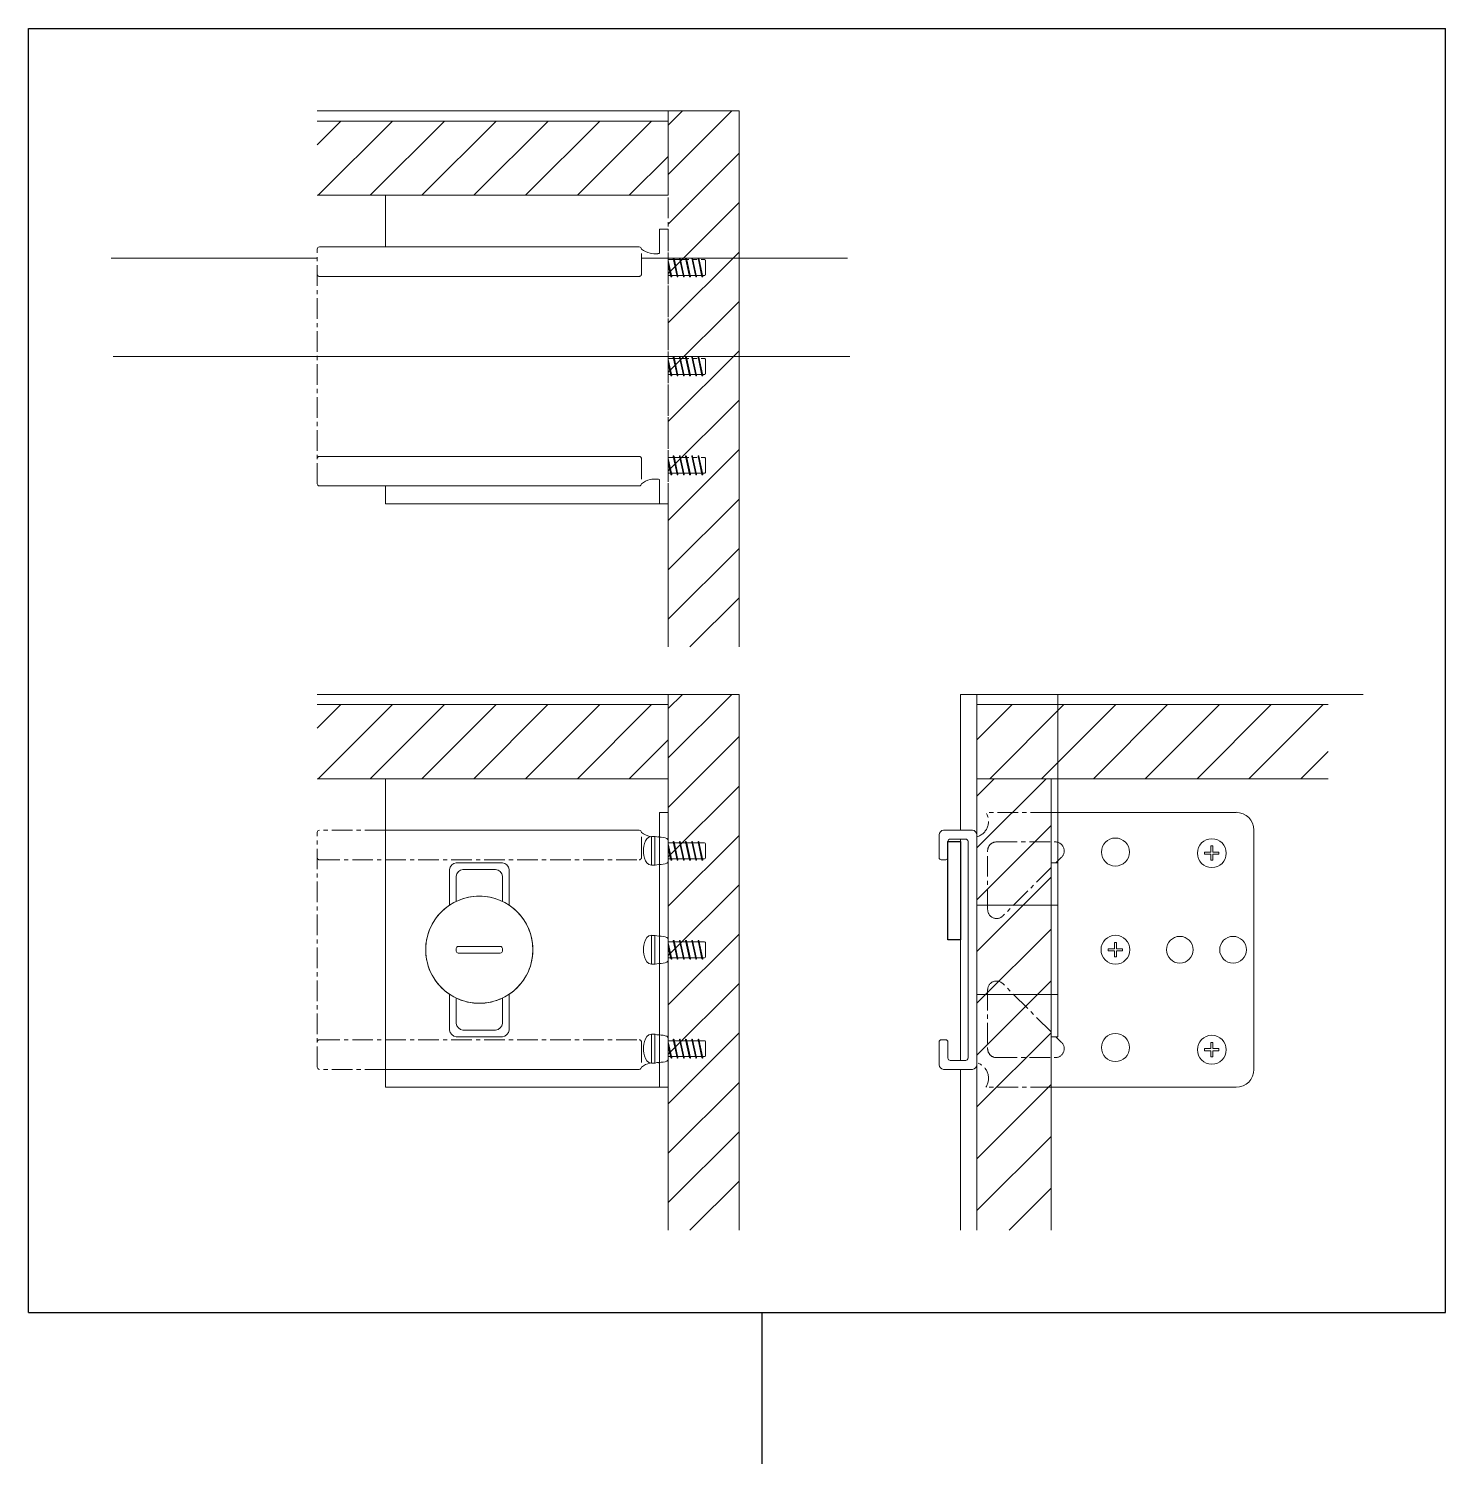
# Model space of a CAD drawing. Header units: millimetres. Extents: x 2179 to 4122, y 1235 to 3124.
# Drawn here: x 2644.3 to 2816.1, y 2950.9 to 3124.1 of the extents above; entities that cross this region are included whole.
import ezdxf

# ---------------------------------------------------------------- set-up
doc = ezdxf.new("R2010")
doc.units = ezdxf.units.MM
doc.linetypes.add('CENTERX2', pattern=[4, 2.5, -0.5, 0.5, -0.5])
for name, color, linetype, lineweight in [('A-FURN', 8, 'Continuous', 18), ('meccanismi', 4, 'Continuous', 18), ('viti', 2, 'Continuous', 18)]:
    doc.layers.add(name, color=color, linetype=linetype, lineweight=lineweight)
doc.layers.add('ingrandimenti', color=6, linetype='Continuous')

msp = doc.modelspace()

# ---------------------------------------------------------------- hatches: boundary and pattern name
at = {"layer": 'A-FURN'}
h = msp.add_hatch(dxfattribs=at)
h.set_pattern_fill('ANSI31', color=256, scale=1.4, angle=180)
h.set_pattern_definition([(225, (11080.786, -11030.671), (3.1430896, -3.1430896), [])])
h.paths.add_polyline_path([(2679.26, 3112.9), (2679.26, 3103.9), (2721.85, 3103.9), (2721.85, 3112.9)])
at = {"layer": 'A-FURN', "linetype": 'CENTERX2'}
h = msp.add_hatch(dxfattribs=at)
h.set_pattern_fill('ANSI31', color=256, scale=1.334375, angle=180)
h.set_pattern_definition([(225, (10688.961, -10729.5983), (2.9957573, -2.9957573), [])])
h.paths.add_polyline_path([(2721.85, 3049.13), (2730.43, 3049.13), (2730.43, 3114.13), (2721.85, 3114.13)])
at = {"layer": 'A-FURN'}
h = msp.add_hatch(dxfattribs=at)
h.set_pattern_fill('ANSI31', color=256, scale=1.4, angle=180)
h.set_pattern_definition([(225, (11080.786, -11101.439), (3.1430896, -3.1430896), [])])
h.paths.add_polyline_path([(2679.26, 3042.13), (2679.26, 3033.13), (2721.85, 3033.13), (2721.85, 3042.13)])
h = msp.add_hatch(dxfattribs=at)
h.set_pattern_fill('ANSI31', color=256, scale=1.334375, angle=180)
h.set_pattern_definition([(225, (10688.961, -10800.3663), (2.9957573, -2.9957573), [])])
h.paths.add_polyline_path([(2721.85, 2978.36), (2730.43, 2978.36), (2730.43, 3043.36), (2721.85, 3043.36)])
h = msp.add_hatch(dxfattribs=at)
h.set_pattern_fill('ANSI31', color=256, scale=1.4, angle=180)
h.set_pattern_definition([(225, (11118.2245, -11101.439), (3.1430896, -3.1430896), [])])
h.paths.add_polyline_path([(2801.88, 3042.13), (2801.88, 3033.13), (2759.29, 3033.13), (2759.29, 3042.13)])
h = msp.add_hatch(dxfattribs=at)
h.set_pattern_fill('ANSI31', color=256, scale=1.4, angle=180)
h.set_pattern_definition([(225, (12279.1225, -11481.2054), (3.1430896, -3.1430896), [])])
h.paths.add_polyline_path([(2759.29, 2978.36), (2768.29, 2978.36), (2768.29, 3033.13), (2759.29, 3033.13)])

# ---------------------------------------------------------------- linework, layer by layer
for p, q in [((2721.85, 3112.9), (2679.26, 3112.9)), ((2721.85, 3114.13), (2730.43, 3114.13)), ((2730.43, 3049.13), (2730.43, 3114.13)), ((2679.26, 3103.9), (2721.85, 3103.9)), ((2687.54, 3097.65), (2687.54, 3103.9)), ((2687.54, 3066.47), (2687.54, 3068.64)), ((2721.85, 3042.13), (2679.26, 3042.13)), ((2721.85, 2978.36), (2721.85, 3043.36)), ((2721.85, 3043.36), (2730.43, 3043.36)), ((2730.43, 2978.36), (2730.43, 3043.36)), ((2757.29, 3043.36), (2759.29, 3043.36)), ((2759.29, 3043.36), (2759.29, 2978.36)), ((2759.29, 3042.13), (2801.88, 3042.13)), ((2679.26, 3033.13), (2721.85, 3033.13)), ((2801.88, 3033.13), (2759.29, 3033.13))]:
    msp.add_line(p, q, dxfattribs=at)
at = {"layer": 'A-FURN', "linetype": 'CENTERX2'}
msp.add_line((2721.85, 3049.13), (2721.85, 3114.13), dxfattribs=at)
at = {"layer": 'A-FURN'}
for points in [[(2679.26, 3114.13), (2721.85, 3114.13)], [(2721.85, 3114.13), (2721.85, 3104.6)], [(2721.85, 3114.13), (2721.85, 3103.9)], [(2687.54, 3066.47), (2721.85, 3066.47)], [(2721.85, 3049.13), (2721.85, 3066.47)], [(2679.26, 3043.36), (2721.85, 3043.36)], [(2721.85, 3043.36), (2721.85, 3033.83)], [(2721.85, 3043.36), (2721.85, 3033.13)], [(2806.12, 3043.36), (2757.29, 3043.36), (2757.29, 3026.88)], [(2801.88, 3043.36), (2759.29, 3043.36)], [(2769.1, 3029.04), (2769.1, 3043.36)], [(2687.54, 3033.13), (2687.54, 2995.71), (2721.85, 2995.71)], [(2768.29, 3033.13), (2768.29, 2978.36)], [(2769.1, 3017.78), (2769.1, 3029.04), (2768.29, 3029.04)], [(2757.29, 3025.8), (2757.29, 2998.95)], [(2768.29, 3017.78), (2759.29, 3017.78)], [(2768.29, 3006.97), (2759.29, 3006.97)], [(2757.29, 2997.87), (2757.29, 2978.36)], [(2721.85, 2978.36), (2721.85, 2995.71)]]:
    msp.add_lwpolyline(points, dxfattribs=at)
at = {"layer": 'Defpoints', "lineweight": 18}
for points in [[(2679.26, 3096.29), (2654.26, 3096.29)], [(2718.6, 3096.29), (2743.6, 3096.29)], [(2718.87, 3084.35), (2654.53, 3084.35)], [(2718.87, 3084.35), (2743.87, 3084.35)]]:
    msp.add_lwpolyline(points, dxfattribs=at)
at = {"layer": 'Defpoints'}
msp.add_lwpolyline([(2755.77, 3025.53), (2757.29, 3025.53), (2757.29, 3013.58), (2755.77, 3013.58), (2755.77, 3025.53)], dxfattribs=at)
at = {"layer": 'ingrandimenti'}
msp.add_line((2644.26, 2968.36), (2816.12, 2968.36), dxfattribs=at)
for points in [[(2644.26, 2968.36), (2644.26, 3124.13), (2816.12, 3124.13)], [(2816.12, 2968.36), (2816.12, 3124.13)], [(2733.23, 2937.35), (2733.23, 2968.36)]]:
    msp.add_lwpolyline(points, dxfattribs=at)
at = {"layer": 'meccanismi'}
for p, q in [((2720.77, 3099.81), (2720.77, 3096.85)), ((2721.85, 3099.81), (2720.77, 3099.81)), ((2721.85, 3099.81), (2720.77, 3099.81)), ((2718.33, 3097.65), (2687.54, 3097.65)), ((2718.33, 3068.64), (2687.54, 3068.64)), ((2720.77, 3069.43), (2720.77, 3066.47)), ((2721.85, 3066.47), (2720.77, 3066.47)), ((2720.77, 3066.47), (2721.85, 3066.47)), ((2720.77, 3029.04), (2720.77, 2998.66)), ((2721.85, 3029.04), (2720.77, 3029.04)), ((2721.85, 3029.04), (2720.77, 3029.04)), ((2721.85, 2995.71), (2721.85, 3029.04)), ((2790.72, 3029.04), (2768.29, 3029.04)), ((2718.33, 3026.88), (2687.54, 3026.88)), ((2754.69, 3023.56), (2754.69, 3026.34)), ((2758.75, 3026.88), (2755.23, 3026.88)), ((2758.75, 3026.88), (2756.58, 3026.88)), ((2759.29, 2998.41), (2759.29, 3026.34)), ((2792.89, 3012.38), (2792.89, 3026.88)), ((2755.77, 3023.56), (2755.77, 3025.53)), ((2756.04, 3025.8), (2757.94, 3025.8)), ((2758.21, 2999.22), (2758.21, 3025.53)), ((2755.5, 3023.29), (2754.96, 3023.29)), ((2754.96, 3023.29), (2755.5, 3023.29)), ((2695.32, 3022.12), (2695.32, 3017.78)), ((2696.14, 3021.31), (2696.14, 3018.24)), ((2701.73, 3021.31), (2701.73, 3018.24)), ((2702.54, 3022.12), (2702.54, 3017.78)), ((2698.93, 3012.78), (2696.38, 3012.78)), ((2698.93, 3012.78), (2701.48, 3012.78)), ((2792.89, 3012.38), (2792.89, 2997.87)), ((2695.32, 3002.63), (2695.32, 3006.97)), ((2696.14, 3003.44), (2696.14, 3006.51)), ((2701.73, 3003.44), (2701.73, 3006.51)), ((2702.54, 3002.63), (2702.54, 3006.97)), ((2754.69, 3001.19), (2754.69, 2998.41)), ((2755.5, 3001.46), (2754.96, 3001.46)), ((2754.96, 3001.46), (2755.5, 3001.46)), ((2755.77, 3001.19), (2755.77, 2999.22)), ((2720.77, 2998.66), (2720.77, 2995.71)), ((2756.04, 2998.95), (2757.94, 2998.95)), ((2718.33, 2997.87), (2687.54, 2997.87)), ((2758.75, 2997.87), (2755.23, 2997.87)), ((2721.85, 2995.71), (2720.77, 2995.71)), ((2720.77, 2995.71), (2721.85, 2995.71)), ((2790.72, 2995.71), (2768.29, 2995.71))]:
    msp.add_line(p, q, dxfattribs=at)
at = {"layer": 'meccanismi', "linetype": 'CENTERX2'}
msp.add_line((2721.85, 3066.47), (2721.85, 3099.81), dxfattribs=at)
for points in [[(2679.26, 3068.91), (2679.26, 3097.38)], [(2718.6, 3094.33), (2718.6, 3097.38)], [(2718.6, 3071.96), (2718.6, 3068.91)], [(2768.29, 3029.04), (2760.37, 3029.04)], [(2679.26, 2998.14), (2679.26, 3026.61)], [(2687.54, 3026.88), (2679.53, 3026.88)], [(2718.6, 3023.56), (2718.6, 3026.61)], [(2679.53, 3023.29), (2718.33, 3023.29)], [(2679.53, 3001.46), (2718.33, 3001.46)], [(2718.6, 3001.19), (2718.6, 2998.14)], [(2687.54, 2997.87), (2679.53, 2997.87)], [(2768.29, 2995.71), (2760.37, 2995.71)]]:
    msp.add_lwpolyline(points, dxfattribs=at)
at = {"layer": 'meccanismi'}
for points in [[(2687.54, 3097.65), (2679.53, 3097.65)], [(2679.53, 3094.06), (2718.33, 3094.06)], [(2679.53, 3072.23), (2718.33, 3072.23)], [(2687.54, 3068.64), (2679.53, 3068.64)], [(2701.73, 3022.93), (2696.14, 3022.93)], [(2768.29, 3001.82), (2768.29, 3022.93)], [(2768.29, 3022.93), (2769.1, 3022.93), (2769.1, 3001.82), (2768.29, 3001.82)], [(2700.91, 3022.12), (2696.95, 3022.12)], [(2768.29, 3017.78), (2769.1, 3017.78)], [(2696.14, 3012.54), (2696.14, 3012.21)], [(2701.73, 3012.54), (2701.73, 3012.21)], [(2698.93, 3011.97), (2696.38, 3011.97)], [(2698.93, 3011.97), (2701.48, 3011.97)], [(2768.29, 3006.97), (2769.1, 3006.97)], [(2700.91, 3002.63), (2696.95, 3002.63)], [(2701.73, 3001.82), (2696.14, 3001.82)], [(2768.29, 3001.82), (2769.1, 3001.82)], [(2769.1, 3001.82), (2768.29, 3001.82)]]:
    msp.add_lwpolyline(points, dxfattribs=at)
at = {"layer": 'meccanismi', "linetype": 'CENTERX2'}
for points in [[(2768.29, 3022.34), (2762.43, 3016.48, -0.668179), (2760.59, 3017.25), (2760.59, 3024.38, -0.414214), (2761.67, 3025.46), (2768.8, 3025.46, -0.668179), (2769.56, 3023.61), (2768.88, 3022.93)], [(2768.29, 3002.41), (2762.43, 3008.27, 0.668179), (2760.59, 3007.51), (2760.59, 3000.38, 0.414214), (2761.67, 2999.29), (2768.8, 2999.29, 0.668179), (2769.56, 3001.14), (2768.88, 3001.82)]]:
    msp.add_lwpolyline(points, format="xyb", dxfattribs=at)
at = {"layer": 'meccanismi'}
for centre, radius in [((2776.09, 3024.23), 1.7), ((2698.93, 3012.38), 6.5), ((2776.09, 3000.52), 1.7)]:
    msp.add_circle(centre, radius, dxfattribs=at)
for centre, radius, start, end in [((2720.25, 3099.47), 2.66, 231.7402, 256.7654), ((2720.25, 3099.47), 2.66, 276.8741, 281.1484), ((2720.25, 3066.82), 2.66, 78.8513, 83.0788), ((2720.25, 3066.82), 2.66, 103.2348, 128.2606), ((2790.72, 3026.88), 2.17, 0, 90), ((2720.25, 3028.7), 2.66, 231.7402, 256.7654), ((2720.25, 3028.7), 2.66, 276.8741, 281.1484), ((2698.93, 3012.38), 6.5, 123.7297, 236.2703), ((2698.93, 3012.38), 6.5, 64.5149, 115.4851), ((2698.93, 3012.38), 6.5, 108.21, 115.4851), ((2698.93, 3012.38), 6.5, 303.7297, 56.2703), ((2783.9, 3012.38), 1.62, 0, 180), ((2783.9, 3012.38), 1.62, 180, 0), ((2790.36, 3012.38), 1.62, 0, 180), ((2790.36, 3012.38), 1.62, 180, 0), ((2698.93, 3012.38), 6.5, 244.5149, 295.4851), ((2698.93, 3012.38), 6.5, 244.5149, 251.79), ((2720.25, 2996.05), 2.66, 103.2348, 128.2606), ((2720.25, 2996.05), 2.66, 78.8513, 83.0788), ((2790.72, 2997.87), 2.17, 270, 0)]:
    msp.add_arc(centre, radius, start, end, dxfattribs=at)
at = {"layer": 'meccanismi', "linetype": 'CENTERX2'}
for centre, start, end in [((2758.75, 3027.96), 286.0939, 33.6806), ((2758.75, 2996.79), 326.3194, 73.9061)]:
    msp.add_arc(centre, 1.95, start, end, dxfattribs=at)
at = {"layer": 'meccanismi'}
for points in [[(2679.26, 3097.38), (2679.26, 3097.5), (2679.4, 3097.65), (2679.53, 3097.65)], [(2718.6, 3097.38), (2718.6, 3097.5), (2718.46, 3097.65), (2718.33, 3097.65)], [(2720.57, 3096.82), (2720.26, 3096.79), (2719.95, 3096.8), (2719.64, 3096.88)], [(2679.26, 3071.96), (2679.26, 3072.08), (2679.4, 3072.23), (2679.53, 3072.23)], [(2719.64, 3069.41), (2719.95, 3069.48), (2720.27, 3069.5), (2720.57, 3069.46)], [(2679.53, 3068.64), (2679.4, 3068.64), (2679.26, 3068.78), (2679.26, 3068.91)], [(2718.33, 3068.64), (2718.46, 3068.64), (2718.6, 3068.78), (2718.6, 3068.91)], [(2679.26, 3026.61), (2679.26, 3026.74), (2679.4, 3026.88), (2679.53, 3026.88)], [(2718.6, 3026.61), (2718.6, 3026.74), (2718.46, 3026.88), (2718.33, 3026.88)], [(2755.23, 3026.88), (2754.98, 3026.88), (2754.69, 3026.59), (2754.69, 3026.34)], [(2759.29, 3026.34), (2759.29, 3026.59), (2759, 3026.88), (2758.75, 3026.88)], [(2755.77, 3025.53), (2755.77, 3025.65), (2755.91, 3025.8), (2756.04, 3025.8)], [(2758.21, 3025.53), (2758.21, 3025.65), (2758.06, 3025.8), (2757.94, 3025.8)], [(2696.14, 3022.93), (2695.75, 3022.93), (2695.32, 3022.5), (2695.32, 3022.12)], [(2701.73, 3022.93), (2702.11, 3022.93), (2702.54, 3022.5), (2702.54, 3022.12)], [(2754.96, 3023.29), (2754.83, 3023.29), (2754.69, 3023.44), (2754.69, 3023.56)], [(2755.77, 3023.56), (2755.77, 3023.44), (2755.63, 3023.29), (2755.5, 3023.29)], [(2696.95, 3022.12), (2696.56, 3022.12), (2696.14, 3021.69), (2696.14, 3021.31)], [(2700.91, 3022.12), (2701.3, 3022.12), (2701.73, 3021.69), (2701.73, 3021.31)], [(2696.14, 3012.54), (2696.14, 3012.65), (2696.26, 3012.78), (2696.38, 3012.78)], [(2701.73, 3012.54), (2701.73, 3012.65), (2701.6, 3012.78), (2701.48, 3012.78)], [(2696.14, 3012.21), (2696.14, 3012.1), (2696.26, 3011.97), (2696.38, 3011.97)], [(2701.73, 3012.21), (2701.73, 3012.1), (2701.6, 3011.97), (2701.48, 3011.97)], [(2696.14, 3001.82), (2695.75, 3001.82), (2695.32, 3002.25), (2695.32, 3002.63)], [(2696.95, 3002.63), (2696.56, 3002.63), (2696.14, 3003.06), (2696.14, 3003.44)], [(2700.91, 3002.63), (2701.3, 3002.63), (2701.73, 3003.06), (2701.73, 3003.44)], [(2701.73, 3001.82), (2702.11, 3001.82), (2702.54, 3002.25), (2702.54, 3002.63)], [(2754.96, 3001.46), (2754.83, 3001.46), (2754.69, 3001.32), (2754.69, 3001.19)], [(2755.77, 3001.19), (2755.77, 3001.32), (2755.63, 3001.46), (2755.5, 3001.46)], [(2755.77, 2999.22), (2755.77, 2999.1), (2755.91, 2998.95), (2756.04, 2998.95)], [(2758.21, 2999.22), (2758.21, 2999.1), (2758.06, 2998.95), (2757.94, 2998.95)], [(2679.53, 2997.87), (2679.4, 2997.87), (2679.26, 2998.01), (2679.26, 2998.14)], [(2718.33, 2997.87), (2718.46, 2997.87), (2718.6, 2998.01), (2718.6, 2998.14)], [(2755.23, 2997.87), (2754.98, 2997.87), (2754.69, 2998.16), (2754.69, 2998.41)], [(2759.29, 2998.41), (2759.29, 2998.16), (2759, 2997.87), (2758.75, 2997.87)]]:
    msp.add_open_spline(points, degree=3, dxfattribs=at)
at = {"layer": 'meccanismi', "linetype": 'CENTERX2'}
for points in [[(2679.53, 3094.06), (2679.4, 3094.06), (2679.26, 3094.2), (2679.26, 3094.33)], [(2718.33, 3094.06), (2718.46, 3094.06), (2718.6, 3094.2), (2718.6, 3094.33)], [(2718.6, 3071.96), (2718.6, 3072.08), (2718.46, 3072.23), (2718.33, 3072.23)], [(2679.53, 3023.29), (2679.4, 3023.29), (2679.26, 3023.44), (2679.26, 3023.56)], [(2718.33, 3023.29), (2718.46, 3023.29), (2718.6, 3023.44), (2718.6, 3023.56)], [(2679.26, 3001.19), (2679.26, 3001.32), (2679.4, 3001.46), (2679.53, 3001.46)], [(2718.6, 3001.19), (2718.6, 3001.32), (2718.46, 3001.46), (2718.33, 3001.46)]]:
    msp.add_open_spline(points, degree=3, dxfattribs=at)
at = {"layer": 'viti', "linetype": 'CENTERX2'}
for p, q in [((2721.85, 3093.93), (2721.85, 3096.36)), ((2721.85, 3096.11), (2726.25, 3096.11)), ((2721.85, 3095.99), (2722.27, 3094.03)), ((2721.85, 3095.52), (2722.17, 3094.03)), ((2722.45, 3096.26), (2722.92, 3094.03)), ((2722.55, 3096.26), (2723.02, 3094.03)), ((2723.2, 3096.26), (2723.68, 3094.03)), ((2723.3, 3096.26), (2723.78, 3094.03)), ((2723.95, 3096.26), (2724.43, 3094.03)), ((2724.05, 3096.26), (2724.53, 3094.03)), ((2724.7, 3096.26), (2725.18, 3094.03)), ((2724.8, 3096.26), (2725.28, 3094.03)), ((2725.46, 3096.26), (2725.93, 3094.03)), ((2725.56, 3096.26), (2726.03, 3094.03)), ((2726.35, 3094.28), (2726.35, 3096.01)), ((2721.85, 3094.18), (2726.25, 3094.18)), ((2722.24, 3094.18), (2722.89, 3094.18)), ((2722.99, 3094.18), (2723.64, 3094.18)), ((2723.74, 3094.18), (2724.4, 3094.18)), ((2724.5, 3094.18), (2725.15, 3094.18)), ((2725.25, 3094.18), (2725.9, 3094.18)), ((2721.85, 3081.93), (2721.85, 3084.36)), ((2721.85, 3084.11), (2726.25, 3084.11)), ((2721.85, 3083.99), (2722.27, 3082.03)), ((2721.85, 3083.52), (2722.17, 3082.03)), ((2722.45, 3084.26), (2722.92, 3082.03)), ((2722.55, 3084.26), (2723.02, 3082.03)), ((2723.2, 3084.26), (2723.68, 3082.03)), ((2723.3, 3084.26), (2723.78, 3082.03)), ((2723.95, 3084.26), (2724.43, 3082.03)), ((2724.05, 3084.26), (2724.53, 3082.03)), ((2724.7, 3084.26), (2725.18, 3082.03)), ((2724.8, 3084.26), (2725.28, 3082.03)), ((2725.46, 3084.26), (2725.93, 3082.03)), ((2725.56, 3084.26), (2726.03, 3082.03)), ((2726.35, 3082.28), (2726.35, 3084.01)), ((2721.85, 3082.18), (2726.25, 3082.18)), ((2722.24, 3082.18), (2722.89, 3082.18)), ((2722.99, 3082.18), (2723.64, 3082.18)), ((2723.74, 3082.18), (2724.4, 3082.18)), ((2724.5, 3082.18), (2725.15, 3082.18)), ((2725.25, 3082.18), (2725.9, 3082.18)), ((2721.85, 3069.93), (2721.85, 3072.36)), ((2721.85, 3072.11), (2726.25, 3072.11)), ((2721.85, 3071.99), (2722.27, 3070.03)), ((2721.85, 3071.52), (2722.17, 3070.03)), ((2722.45, 3072.26), (2722.92, 3070.03)), ((2722.55, 3072.26), (2723.02, 3070.03)), ((2723.2, 3072.26), (2723.68, 3070.03)), ((2723.3, 3072.26), (2723.78, 3070.03)), ((2723.95, 3072.26), (2724.43, 3070.03)), ((2724.05, 3072.26), (2724.53, 3070.03)), ((2724.7, 3072.26), (2725.18, 3070.03)), ((2724.8, 3072.26), (2725.28, 3070.03)), ((2725.46, 3072.26), (2725.93, 3070.03)), ((2725.56, 3072.26), (2726.03, 3070.03)), ((2726.35, 3070.28), (2726.35, 3072.01)), ((2721.85, 3070.18), (2726.25, 3070.18)), ((2722.24, 3070.18), (2722.89, 3070.18)), ((2722.99, 3070.18), (2723.64, 3070.18)), ((2723.74, 3070.18), (2724.4, 3070.18)), ((2724.5, 3070.18), (2725.15, 3070.18)), ((2725.25, 3070.18), (2725.9, 3070.18))]:
    msp.add_line(p, q, dxfattribs=at)
at = {"layer": 'viti'}
for p, q in [((2720.25, 3026.12), (2719.81, 3026.13)), ((2719.81, 3022.63), (2719.81, 3026.12)), ((2720.23, 3022.63), (2720.23, 3026.12)), ((2721.85, 3023.16), (2721.85, 3025.59)), ((2721.85, 3025.34), (2726.25, 3025.34)), ((2721.85, 3025.22), (2722.27, 3023.26)), ((2721.85, 3024.75), (2722.17, 3023.26)), ((2722.45, 3025.49), (2722.92, 3023.26)), ((2722.55, 3025.49), (2723.02, 3023.26)), ((2723.2, 3025.49), (2723.68, 3023.26)), ((2723.3, 3025.49), (2723.78, 3023.26)), ((2723.95, 3025.49), (2724.43, 3023.26)), ((2724.05, 3025.49), (2724.53, 3023.26)), ((2724.7, 3025.49), (2725.18, 3023.26)), ((2724.8, 3025.49), (2725.28, 3023.26)), ((2725.46, 3025.49), (2725.93, 3023.26)), ((2725.56, 3025.49), (2726.03, 3023.26)), ((2726.35, 3023.51), (2726.35, 3025.24)), ((2787.65, 3024.23), (2787.65, 3024.98)), ((2787.9, 3024.23), (2787.9, 3024.98)), ((2721.85, 3023.41), (2726.25, 3023.41)), ((2722.24, 3023.41), (2722.89, 3023.41)), ((2722.99, 3023.41), (2723.64, 3023.41)), ((2723.74, 3023.41), (2724.4, 3023.41)), ((2724.5, 3023.41), (2725.15, 3023.41)), ((2725.25, 3023.41), (2725.9, 3023.41)), ((2786.9, 3024.23), (2787.65, 3024.23)), ((2786.9, 3023.98), (2787.65, 3023.98)), ((2787.65, 3023.23), (2787.65, 3023.98)), ((2787.9, 3024.23), (2788.65, 3024.23)), ((2787.9, 3023.23), (2787.9, 3023.98)), ((2787.9, 3023.98), (2788.65, 3023.98)), ((2720.21, 3022.62), (2719.81, 3022.63)), ((2719.81, 3010.63), (2719.81, 3014.12)), ((2720.25, 3014.12), (2719.81, 3014.12)), ((2720.23, 3010.63), (2720.23, 3014.12)), ((2721.85, 3011.16), (2721.85, 3013.59)), ((2721.85, 3013.34), (2726.25, 3013.34)), ((2721.85, 3013.22), (2722.27, 3011.26)), ((2721.85, 3012.75), (2722.17, 3011.26)), ((2722.45, 3013.49), (2722.92, 3011.26)), ((2722.55, 3013.49), (2723.02, 3011.26)), ((2723.2, 3013.49), (2723.68, 3011.26)), ((2723.3, 3013.49), (2723.78, 3011.26)), ((2723.95, 3013.49), (2724.43, 3011.26)), ((2724.05, 3013.49), (2724.53, 3011.26)), ((2724.7, 3013.49), (2725.18, 3011.26)), ((2724.8, 3013.49), (2725.28, 3011.26)), ((2725.46, 3013.49), (2725.93, 3011.26)), ((2725.56, 3013.49), (2726.03, 3011.26)), ((2726.35, 3011.51), (2726.35, 3013.24)), ((2775.21, 3012.5), (2775.96, 3012.5)), ((2775.96, 3012.5), (2775.96, 3013.25)), ((2776.21, 3012.5), (2776.21, 3013.25)), ((2776.21, 3012.5), (2776.96, 3012.5)), ((2720.21, 3010.63), (2719.81, 3010.63)), ((2721.85, 3011.41), (2726.25, 3011.41)), ((2722.24, 3011.41), (2722.89, 3011.41)), ((2722.99, 3011.41), (2723.64, 3011.41)), ((2723.74, 3011.41), (2724.4, 3011.41)), ((2724.5, 3011.41), (2725.15, 3011.41)), ((2725.25, 3011.41), (2725.9, 3011.41)), ((2775.21, 3012.25), (2775.96, 3012.25)), ((2775.96, 3011.5), (2775.96, 3012.25)), ((2776.21, 3011.5), (2776.21, 3012.25)), ((2776.21, 3012.25), (2776.96, 3012.25)), ((2719.81, 2998.63), (2719.81, 3002.13)), ((2720.25, 3002.12), (2719.81, 3002.13)), ((2720.23, 2998.63), (2720.23, 3002.12)), ((2721.85, 2999.16), (2721.85, 3001.59)), ((2721.85, 3001.34), (2726.25, 3001.34)), ((2721.85, 3001.22), (2722.27, 2999.26)), ((2721.85, 3000.75), (2722.17, 2999.26)), ((2722.45, 3001.49), (2722.92, 2999.26)), ((2722.55, 3001.49), (2723.02, 2999.26)), ((2723.2, 3001.49), (2723.68, 2999.26)), ((2723.3, 3001.49), (2723.78, 2999.26)), ((2723.95, 3001.49), (2724.43, 2999.26)), ((2724.05, 3001.49), (2724.53, 2999.26)), ((2724.7, 3001.49), (2725.18, 2999.26)), ((2724.8, 3001.49), (2725.28, 2999.26)), ((2725.46, 3001.49), (2725.93, 2999.26)), ((2725.56, 3001.49), (2726.03, 2999.26)), ((2726.35, 2999.51), (2726.35, 3001.24)), ((2786.9, 3000.38), (2787.65, 3000.38)), ((2787.65, 3000.38), (2787.65, 3001.13)), ((2787.9, 3000.38), (2787.9, 3001.13)), ((2787.9, 3000.38), (2788.65, 3000.38)), ((2720.21, 2998.63), (2719.81, 2998.63)), ((2721.85, 2999.41), (2726.25, 2999.41)), ((2722.24, 2999.41), (2722.89, 2999.41)), ((2722.99, 2999.41), (2723.64, 2999.41)), ((2723.74, 2999.41), (2724.4, 2999.41)), ((2724.5, 2999.41), (2725.15, 2999.41)), ((2725.25, 2999.41), (2725.9, 2999.41)), ((2786.9, 3000.13), (2787.65, 3000.13)), ((2787.65, 2999.38), (2787.65, 3000.13)), ((2787.9, 2999.38), (2787.9, 3000.13)), ((2787.9, 3000.13), (2788.65, 3000.13))]:
    msp.add_line(p, q, dxfattribs=at)
for points in [[(2787.65, 3024.23), (2787.65, 3024.98), (2787.9, 3024.98)], [(2787.65, 3024.23), (2786.9, 3024.23), (2786.9, 3023.98)], [(2787.65, 3023.98), (2787.65, 3023.23), (2787.9, 3023.23)], [(2787.9, 3024.23), (2788.65, 3024.23), (2788.65, 3023.98)], [(2775.96, 3012.5), (2775.21, 3012.5), (2775.21, 3012.25)], [(2775.96, 3012.5), (2775.96, 3013.25), (2776.21, 3013.25)], [(2776.21, 3012.5), (2776.96, 3012.5), (2776.96, 3012.25)], [(2775.96, 3012.25), (2775.96, 3011.5), (2776.21, 3011.5)], [(2787.65, 3000.38), (2786.9, 3000.38), (2786.9, 3000.13)], [(2787.65, 3000.38), (2787.65, 3001.13), (2787.9, 3001.13)], [(2787.9, 3000.38), (2788.65, 3000.38), (2788.65, 3000.13)], [(2787.65, 3000.13), (2787.65, 2999.38), (2787.9, 2999.38)]]:
    msp.add_lwpolyline(points, dxfattribs=at)
for centre in [(2787.78, 3024.1), (2776.09, 3012.38), (2787.78, 3000.25)]:
    msp.add_circle(centre, 1.75, dxfattribs=at)
at = {"layer": 'viti', "linetype": 'CENTERX2'}
for centre, start, end in [((2726.25, 3096.01), 0, 90), ((2726.25, 3094.28), 270, 0), ((2726.25, 3084.01), 0, 90), ((2726.25, 3082.28), 270, 0), ((2726.25, 3072.01), 0, 90), ((2726.25, 3070.28), 270, 0)]:
    msp.add_arc(centre, 0.1, start, end, dxfattribs=at)
at = {"layer": 'viti'}
for centre, start, end in [((2726.25, 3025.24), 0, 90), ((2726.25, 3023.51), 270, 0), ((2720.21, 3022.72), 270, 288.2952), ((2726.25, 3013.24), 0, 90), ((2720.21, 3010.73), 270, 288.2952), ((2726.25, 3011.51), 270, 0), ((2726.25, 3001.24), 0, 90), ((2720.21, 2998.73), 270, 288.2952), ((2726.25, 2999.51), 270, 0)]:
    msp.add_arc(centre, 0.1, start, end, dxfattribs=at)
at = {"layer": 'viti', "linetype": 'CENTERX2'}
for points in [[(2722.55, 3096.26), (2722.54, 3096.29), (2722.44, 3096.29), (2722.45, 3096.26)], [(2723.3, 3096.26), (2723.29, 3096.29), (2723.19, 3096.29), (2723.2, 3096.26)], [(2724.05, 3096.26), (2724.04, 3096.29), (2723.94, 3096.29), (2723.95, 3096.26)], [(2724.8, 3096.26), (2724.8, 3096.29), (2724.7, 3096.29), (2724.7, 3096.26)], [(2725.56, 3096.26), (2725.55, 3096.29), (2725.45, 3096.29), (2725.46, 3096.26)], [(2721.85, 3093.93), (2721.85, 3093.93), (2721.85, 3093.93), (2721.85, 3093.93)], [(2722.27, 3094.03), (2722.28, 3093.99), (2722.18, 3093.99), (2722.17, 3094.03)], [(2723.02, 3094.03), (2723.03, 3093.99), (2722.93, 3093.99), (2722.92, 3094.03)], [(2723.78, 3094.03), (2723.78, 3093.99), (2723.68, 3093.99), (2723.68, 3094.03)], [(2724.53, 3094.03), (2724.54, 3093.99), (2724.44, 3093.99), (2724.43, 3094.03)], [(2725.28, 3094.03), (2725.29, 3093.99), (2725.19, 3093.99), (2725.18, 3094.03)], [(2726.03, 3094.03), (2726.04, 3093.99), (2725.94, 3093.99), (2725.93, 3094.03)], [(2722.55, 3084.26), (2722.54, 3084.29), (2722.44, 3084.29), (2722.45, 3084.26)], [(2723.3, 3084.26), (2723.29, 3084.29), (2723.19, 3084.29), (2723.2, 3084.26)], [(2724.05, 3084.26), (2724.04, 3084.29), (2723.94, 3084.29), (2723.95, 3084.26)], [(2724.8, 3084.26), (2724.8, 3084.29), (2724.7, 3084.29), (2724.7, 3084.26)], [(2725.56, 3084.26), (2725.55, 3084.29), (2725.45, 3084.29), (2725.46, 3084.26)], [(2721.85, 3081.93), (2721.85, 3081.93), (2721.85, 3081.93), (2721.85, 3081.93)], [(2722.27, 3082.03), (2722.28, 3081.99), (2722.18, 3081.99), (2722.17, 3082.03)], [(2723.02, 3082.03), (2723.03, 3081.99), (2722.93, 3081.99), (2722.92, 3082.03)], [(2723.78, 3082.03), (2723.78, 3081.99), (2723.68, 3081.99), (2723.68, 3082.03)], [(2724.53, 3082.03), (2724.54, 3081.99), (2724.44, 3081.99), (2724.43, 3082.03)], [(2725.28, 3082.03), (2725.29, 3081.99), (2725.19, 3081.99), (2725.18, 3082.03)], [(2726.03, 3082.03), (2726.04, 3081.99), (2725.94, 3081.99), (2725.93, 3082.03)], [(2722.55, 3072.26), (2722.54, 3072.29), (2722.44, 3072.29), (2722.45, 3072.26)], [(2723.3, 3072.26), (2723.29, 3072.29), (2723.19, 3072.29), (2723.2, 3072.26)], [(2724.05, 3072.26), (2724.04, 3072.29), (2723.94, 3072.29), (2723.95, 3072.26)], [(2724.8, 3072.26), (2724.8, 3072.29), (2724.7, 3072.29), (2724.7, 3072.26)], [(2725.56, 3072.26), (2725.55, 3072.29), (2725.45, 3072.29), (2725.46, 3072.26)], [(2722.27, 3070.03), (2722.28, 3069.99), (2722.18, 3069.99), (2722.17, 3070.03)], [(2723.02, 3070.03), (2723.03, 3069.99), (2722.93, 3069.99), (2722.92, 3070.03)], [(2723.78, 3070.03), (2723.78, 3069.99), (2723.68, 3069.99), (2723.68, 3070.03)], [(2724.53, 3070.03), (2724.54, 3069.99), (2724.44, 3069.99), (2724.43, 3070.03)], [(2725.28, 3070.03), (2725.29, 3069.99), (2725.19, 3069.99), (2725.18, 3070.03)], [(2726.03, 3070.03), (2726.04, 3069.99), (2725.94, 3069.99), (2725.93, 3070.03)]]:
    msp.add_open_spline(points, degree=3, dxfattribs=at)
at = {"layer": 'viti'}
for points in [[(2720.25, 3026.12), (2720.78, 3025.94), (2721.85, 3026.15), (2721.85, 3025.59)], [(2718.85, 3024.38), (2718.85, 3024.38), (2718.83, 3026.12), (2719.81, 3026.13)], [(2722.55, 3025.49), (2722.54, 3025.52), (2722.44, 3025.52), (2722.45, 3025.49)], [(2723.3, 3025.49), (2723.29, 3025.52), (2723.19, 3025.52), (2723.2, 3025.49)], [(2724.05, 3025.49), (2724.04, 3025.52), (2723.94, 3025.52), (2723.95, 3025.49)], [(2724.8, 3025.49), (2724.8, 3025.52), (2724.7, 3025.52), (2724.7, 3025.49)], [(2725.56, 3025.49), (2725.55, 3025.52), (2725.45, 3025.52), (2725.46, 3025.49)], [(2718.85, 3024.38), (2718.85, 3024.38), (2718.83, 3022.63), (2719.81, 3022.63)], [(2721.85, 3023.16), (2721.85, 3022.6), (2720.78, 3022.81), (2720.25, 3022.63)], [(2722.27, 3023.26), (2722.28, 3023.23), (2722.18, 3023.23), (2722.17, 3023.26)], [(2723.02, 3023.26), (2723.03, 3023.23), (2722.93, 3023.23), (2722.92, 3023.26)], [(2723.78, 3023.26), (2723.78, 3023.23), (2723.68, 3023.23), (2723.68, 3023.26)], [(2724.53, 3023.26), (2724.54, 3023.23), (2724.44, 3023.23), (2724.43, 3023.26)], [(2725.28, 3023.26), (2725.29, 3023.23), (2725.19, 3023.23), (2725.18, 3023.26)], [(2726.03, 3023.26), (2726.04, 3023.23), (2725.94, 3023.23), (2725.93, 3023.26)], [(2718.85, 3012.38), (2718.85, 3012.38), (2718.83, 3014.12), (2719.81, 3014.13)], [(2720.25, 3014.12), (2720.78, 3013.94), (2721.85, 3014.15), (2721.85, 3013.59)], [(2718.85, 3012.38), (2718.85, 3012.38), (2718.83, 3010.63), (2719.81, 3010.63)], [(2722.55, 3013.49), (2722.54, 3013.52), (2722.44, 3013.52), (2722.45, 3013.49)], [(2723.3, 3013.49), (2723.29, 3013.52), (2723.19, 3013.52), (2723.2, 3013.49)], [(2724.05, 3013.49), (2724.04, 3013.52), (2723.94, 3013.52), (2723.95, 3013.49)], [(2724.8, 3013.49), (2724.8, 3013.52), (2724.7, 3013.52), (2724.7, 3013.49)], [(2725.56, 3013.49), (2725.55, 3013.52), (2725.45, 3013.52), (2725.46, 3013.49)], [(2721.85, 3011.16), (2721.85, 3010.6), (2720.78, 3010.81), (2720.25, 3010.63)], [(2722.27, 3011.26), (2722.28, 3011.23), (2722.18, 3011.23), (2722.17, 3011.26)], [(2723.02, 3011.26), (2723.03, 3011.23), (2722.93, 3011.23), (2722.92, 3011.26)], [(2723.78, 3011.26), (2723.78, 3011.23), (2723.68, 3011.23), (2723.68, 3011.26)], [(2724.53, 3011.26), (2724.54, 3011.23), (2724.44, 3011.23), (2724.43, 3011.26)], [(2725.28, 3011.26), (2725.29, 3011.23), (2725.19, 3011.23), (2725.18, 3011.26)], [(2726.03, 3011.26), (2726.04, 3011.23), (2725.94, 3011.23), (2725.93, 3011.26)], [(2718.85, 3000.38), (2718.85, 3000.38), (2718.83, 3002.13), (2719.81, 3002.13)], [(2720.25, 3002.12), (2720.78, 3001.94), (2721.85, 3002.15), (2721.85, 3001.59)], [(2718.85, 3000.38), (2718.85, 3000.38), (2718.83, 2998.63), (2719.81, 2998.63)], [(2722.55, 3001.49), (2722.54, 3001.52), (2722.44, 3001.52), (2722.45, 3001.49)], [(2723.3, 3001.49), (2723.29, 3001.52), (2723.19, 3001.52), (2723.2, 3001.49)], [(2724.05, 3001.49), (2724.04, 3001.52), (2723.94, 3001.52), (2723.95, 3001.49)], [(2724.8, 3001.49), (2724.8, 3001.52), (2724.7, 3001.52), (2724.7, 3001.49)], [(2725.56, 3001.49), (2725.55, 3001.52), (2725.45, 3001.52), (2725.46, 3001.49)], [(2721.85, 2999.16), (2721.85, 2998.6), (2720.78, 2998.81), (2720.25, 2998.63)], [(2722.27, 2999.26), (2722.28, 2999.23), (2722.18, 2999.23), (2722.17, 2999.26)], [(2723.02, 2999.26), (2723.03, 2999.23), (2722.93, 2999.23), (2722.92, 2999.26)], [(2723.78, 2999.26), (2723.78, 2999.23), (2723.68, 2999.23), (2723.68, 2999.26)], [(2724.53, 2999.26), (2724.54, 2999.23), (2724.44, 2999.23), (2724.43, 2999.26)], [(2725.28, 2999.26), (2725.29, 2999.23), (2725.19, 2999.23), (2725.18, 2999.26)], [(2726.03, 2999.26), (2726.04, 2999.23), (2725.94, 2999.23), (2725.93, 2999.26)]]:
    msp.add_open_spline(points, degree=3, dxfattribs=at)

doc.saveas('drawing.dxf')
